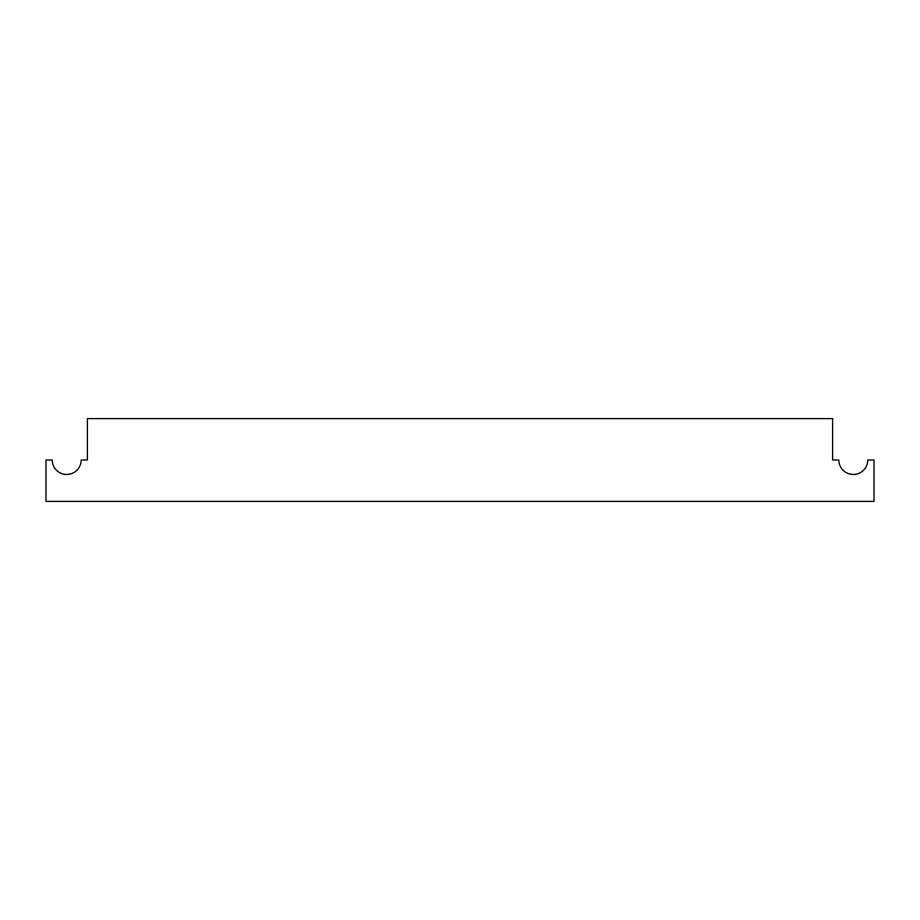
<?xml version="1.0" encoding="UTF-8"?>
<svg xmlns="http://www.w3.org/2000/svg" width="920" height="920" viewBox="0 0 920 920"><rect width="100%" height="100%" fill="white"/><g stroke="black" fill="none" stroke-linecap="round" stroke-linejoin="round"><path stroke-width="1.38" d="M832.6 418.6L87.4 418.6L87.4 460L81.19 460A14.49 14.49 0 0 1 66.7 474.49A14.49 14.49 0 0 1 52.21 460L46 460L46 501.4L874 501.4L874 460L867.79 460A14.49 14.49 0 0 1 853.3 474.49A14.49 14.49 0 0 1 838.81 460L832.6 460L832.6 418.6"/></g></svg>
